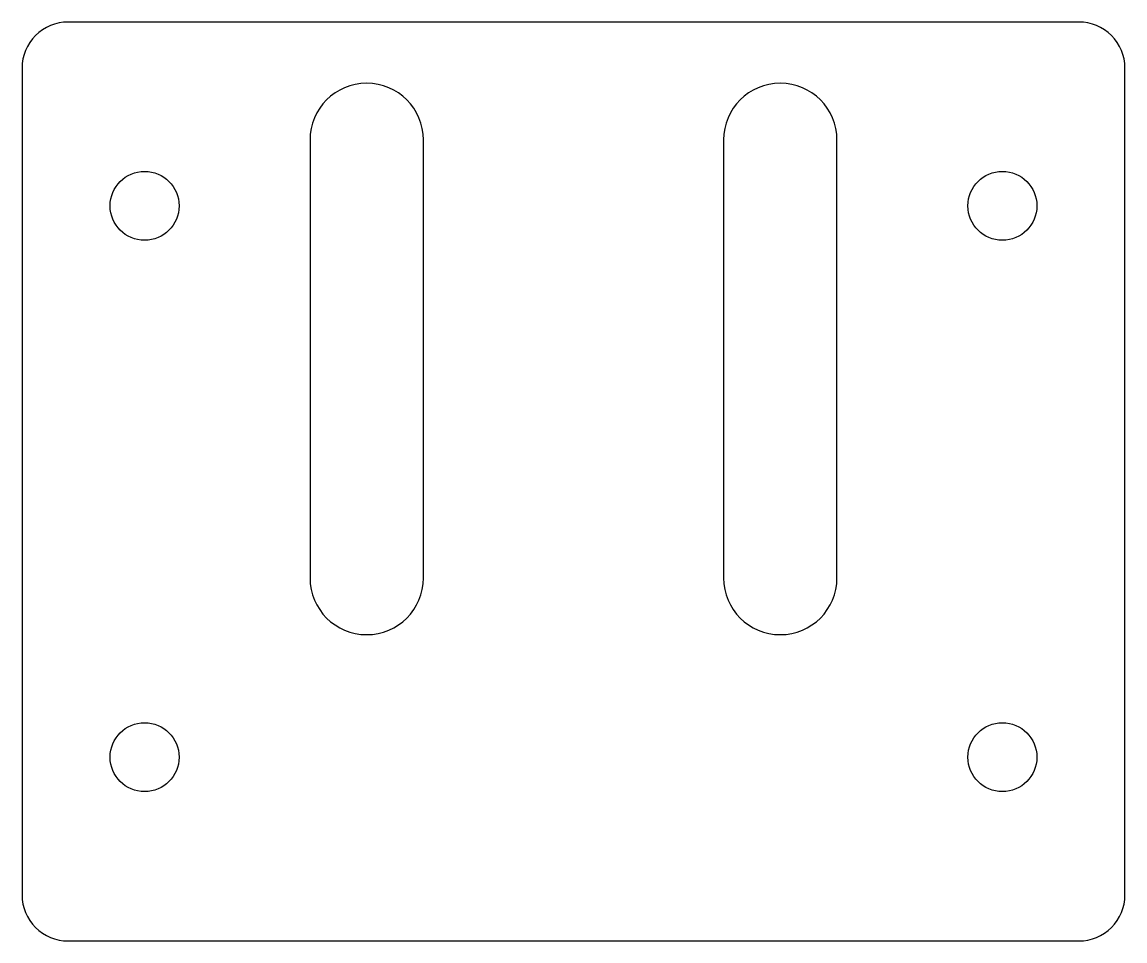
# Model space of a CAD drawing. Header units: millimetres. Extents: x -36 to 36, y -30 to 30.
import ezdxf

# ---------------------------------------------------------------- set-up
doc = ezdxf.new("R2010")
doc.units = ezdxf.units.MM
for name, color, linetype in [('CUT_ADAPTER_M4', 7, 'Continuous'), ('CUT_BRACKET_M3', 7, 'Continuous'), ('CUT_OUTLINE', 7, 'Continuous')]:
    doc.layers.add(name, color=color, linetype=linetype)

msp = doc.modelspace()

# ---------------------------------------------------------------- linework, layer by layer
at = {"layer": 'CUT_ADAPTER_M4'}
for centre in [(-28, 18), (28, 18), (-28, -18), (28, -18)]:
    msp.add_circle(centre, 2.25, dxfattribs=at)
at = {"layer": 'CUT_BRACKET_M3'}
for points in [[(-9.8, -6.3), (-9.8, 22.3, 1), (-17.2, 22.3), (-17.2, -6.3, 1)], [(17.2, -6.3), (17.2, 22.3, 1), (9.8, 22.3), (9.8, -6.3, 1)]]:
    msp.add_lwpolyline(points, format="xyb", close=True, dxfattribs=at)
at = {"layer": 'CUT_OUTLINE'}
msp.add_lwpolyline([(-33, -30), (33, -30, 0.414214), (36, -27), (36, 27, 0.414214), (33, 30), (-33, 30, 0.414214), (-36, 27), (-36, -27, 0.414214)], format="xyb", close=True, dxfattribs=at)

doc.saveas('drawing.dxf')
